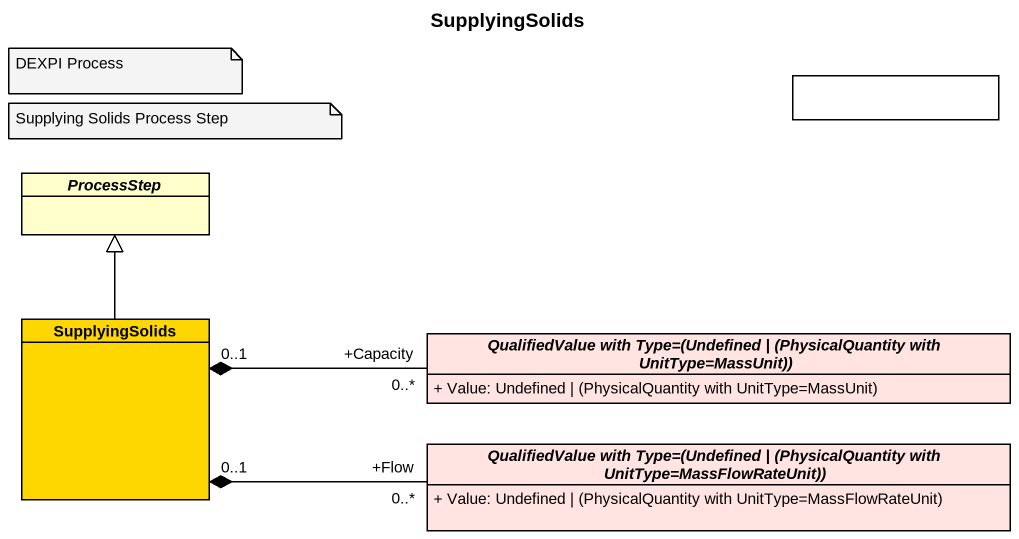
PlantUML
@startuml
title SupplyingSolids
allowmixing
hide circle
hide empty members
skinparam classAttributeIconSize 0
rectangle " " as rectangle1
abstract class ProcessStep
class SupplyingSolids #FFD700
abstract class "QualifiedValue with Type=(Undefined | (PhysicalQuantity with UnitType=MassUnit))" as QualifiedValue_with_Type #FFE4E1 {
  {field} + Value: Undefined | (PhysicalQuantity with UnitType=MassUnit)
}
abstract class "QualifiedValue with Type=(Undefined | (PhysicalQuantity with UnitType=MassFlowRateUnit))" as QualifiedValue_with_Type_2 #FFE4E1 {
  {field} + Value: Undefined | (PhysicalQuantity with UnitType=MassFlowRateUnit)
}
SupplyingSolids -up-|> ProcessStep
SupplyingSolids "0..1" *-right- "+Capacity\n0..*" QualifiedValue_with_Type
SupplyingSolids "0..1" *-right- "+Flow\n0..*" QualifiedValue_with_Type_2
note as N1
  DEXPI Process
end note
note as N2
  Supplying Solids Process Step
end note
@enduml
